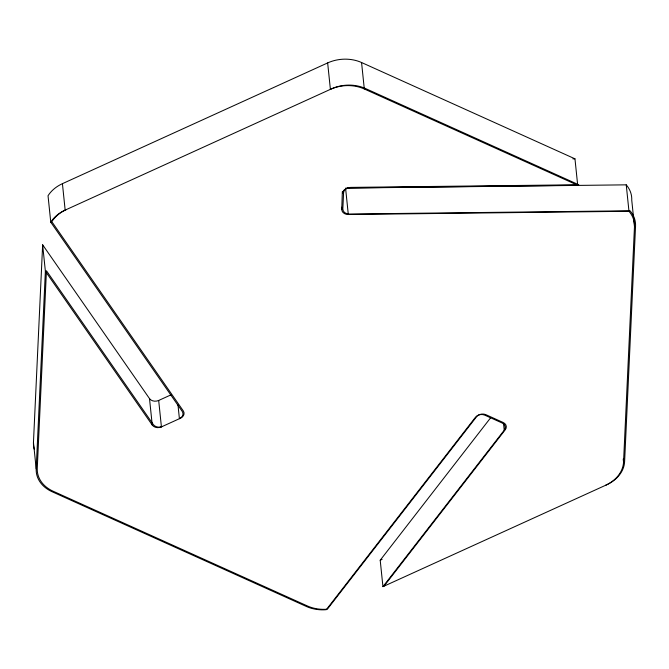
<?xml version="1.0" encoding="UTF-8"?>
<svg xmlns="http://www.w3.org/2000/svg" width="669" height="669" viewBox="0 0 669 669"><rect width="100%" height="100%" fill="white"/><g stroke="black" fill="none" stroke-linecap="round" stroke-linejoin="round"><path stroke-width="1" d="M490.636 417.765L380.209 560.221L382.936 586.654L504.225 430.2A6.799 5.31 -5.9 0 0 502.076 422.959L484.833 415.173A6.799 5.31 -5.9 0 0 475.475 417.23L326.271 609.693A34.002 26.534 -5.9 0 1 306.369 606.465L52.073 491.715A34.002 26.534 -5.9 0 1 36.193 468.86L33.458 442.426L42.64 244.804L149.513 398.615L152.248 425.049A6.799 5.31 -5.9 0 0 161.421 426.897L180.479 418.217A6.799 5.31 -5.9 0 0 183.298 410.917L51.831 221.698A34.002 26.534 -5.9 0 1 66.231 209.623M36.193 468.86L45.375 271.238L42.64 244.804M605.512 485.326A34.002 26.534 -5.9 0 0 623.541 462.07L634.48 226.574A34.002 26.534 -5.9 0 0 628.969 211.279L348.306 214.515A6.799 5.31 -5.9 0 1 341.767 209.272L342.336 191.643M384.006 586.169L505.296 429.715A6.799 5.31 -5.9 0 0 503.147 422.474L485.903 414.688A6.799 5.31 -5.9 0 0 476.545 416.745L327.342 609.2A34.002 26.534 -5.9 0 1 307.439 605.98L53.144 491.23A34.002 26.534 -5.9 0 1 37.263 468.367L46.445 270.744L153.318 424.564A6.799 5.31 -5.9 0 0 162.492 426.404M177.937 404.469L179.409 418.702A6.799 5.31 -5.9 0 0 182.227 411.402L50.76 222.183L48.034 195.749A34.002 26.534 -5.9 0 1 62.426 183.674L327.659 62.919A34.002 26.534 -5.9 0 1 361.569 62.526L574.964 158.821L577.698 185.254L349.536 187.897A6.799 5.31 -5.9 0 0 342.511 193.299M50.76 222.183A34.002 26.534 -5.9 0 1 65.161 210.108L331.464 88.868A34.002 26.534 -5.9 0 1 365.374 88.475L578.769 184.769L350.615 187.404A6.799 5.31 -5.9 0 0 343.582 192.806L342.837 208.787A6.799 5.31 -5.9 0 0 349.377 214.03L630.039 210.785A34.002 26.534 -5.9 0 1 635.55 226.089L624.612 461.585A34.002 26.534 -5.9 0 1 606.582 484.841L382.936 586.654M149.513 398.615A6.799 5.31 -5.9 0 0 158.687 400.455L170.996 394.852M380.209 560.221L382.108 559.351M572.881 158.846L574.964 158.821M346.617 188.073L626.243 184.845A34.002 26.534 -5.9 0 1 631.745 200.14L634.48 226.574M327.659 62.919L330.394 89.353A34.002 26.534 -5.9 0 1 364.304 88.969L577.698 185.254M45.375 271.238L152.248 425.049M626.243 184.845L628.969 211.279M623.224 459.026L623.541 462.07M503.54 423.594L504.225 430.2M361.569 62.526L364.304 88.969M345.572 188.081L348.306 214.515M341.558 207.239L341.767 209.272M158.687 400.455L161.421 426.897M62.426 183.674L65.161 210.108M34.261 449.183A34.002 26.534 -5.9 0 1 33.458 442.426"/></g></svg>
